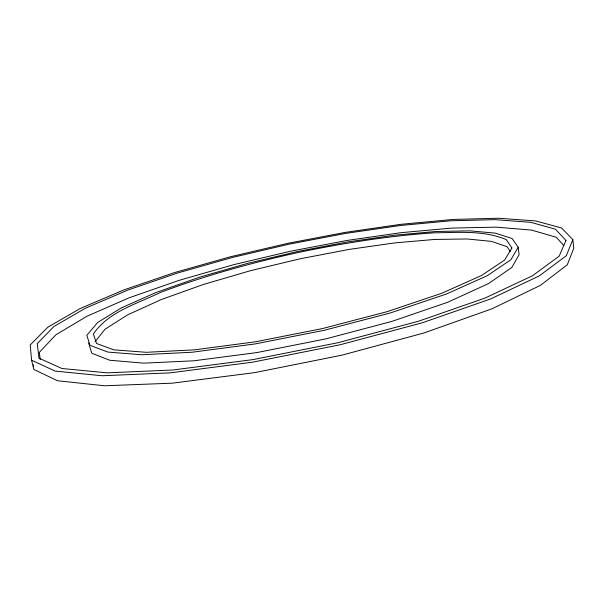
<?xml version="1.0" encoding="UTF-8"?>
<svg xmlns="http://www.w3.org/2000/svg" width="604" height="604" viewBox="0 0 604 604"><rect width="100%" height="100%" fill="white"/><g stroke="black" fill="none" stroke-linecap="round" stroke-linejoin="round"><path stroke-width="0.91" d="M572.856 239.614L566.273 255.756L539.213 275.93L490.674 298.92L422.498 322.732L340.18 344.748L252.54 362.189L170.026 372.872L102.152 375.748L55.228 371.105L31.604 360.256L30.2 345.005L47.814 327.194L80.407 308.418L123.963 289.875L174.956 272.449L230.449 256.76L287.995 243.276L345.518 232.344L401.101 224.295L452.811 219.463L498.511 218.225L535.733 220.951L561.592 227.995L572.856 239.614L573.8 248.168L567.292 264.771L540.338 285.405L491.966 308.81L424.008 332.955L341.924 355.167L254.511 372.645L172.185 383.185L104.409 385.775L57.501 380.739L33.816 369.437L31.604 360.256M518.209 247.255L510.893 259.743L487.36 275.651L446.62 293.952L390.531 312.902L324.182 330.29L255.228 343.918L192.17 352.23L141.917 354.752L107.882 352.087L89.988 345.322L86.84 335.288L97.554 322.566L121.261 307.934L156.043 292.495L199.094 277.349L247.338 263.435L297.825 251.453L347.798 241.917L394.616 235.198L435.884 231.498L469.753 230.841L495.34 233.136L512.049 238.482L518.209 247.255L519.123 254.646L511.86 267.429L488.402 283.646L447.783 302.234L391.853 321.404L325.654 338.919L256.851 352.57L193.914 360.792L143.722 363.14L109.702 360.248L91.778 353.219L88.569 342.906M95.077 341.653L105.013 329.248L127.633 314.85L161.298 299.546L203.306 284.492L250.584 270.66L300.128 258.791L349.097 249.414L394.797 242.899L434.752 239.433L467.194 238.973L491.429 241.373L507.149 246.711L510.252 251.445M563.796 245.549L556.337 237.312L531.686 230.109L495.959 227.142L451.754 228.093L401.373 232.638L346.923 240.468L290.403 251.241L233.823 264.643L179.35 280.286L129.475 297.674L87.165 316.149L55.878 334.79L39.343 352.366L40.211 359.433M33.371 364.816L33.552 366.666M565.948 240.445L559.198 256.126L532.509 275.749L484.929 298.119L418.293 321.29L338.051 342.687L252.857 359.622L172.903 370.003L107.301 372.857L61.985 368.508L38.996 358.21L37.259 343.653L53.937 326.492L85.375 308.229L127.837 290.071L177.855 272.925L232.464 257.455L289.157 244.152L345.775 233.386L400.301 225.496L450.75 220.807L495.001 219.645L530.75 222.325L555.408 229.173L565.948 240.445M511.92 248.01L504.612 260.06L481.547 275.484L441.735 293.272L387.013 311.687L322.415 328.568L255.492 341.788L194.564 349.837L146.266 352.306L113.726 349.837L96.587 343.495L93.363 334.035C108.493 311.626 136.776 303.978 159.879 292.691C205.088 275.515 251.815 262.785 299.003 252.336C343.51 243.178 388.44 235.87 433.815 232.842C457.998 232.6 483.366 230.018 506.25 239.584L511.92 248.01"/></g></svg>
